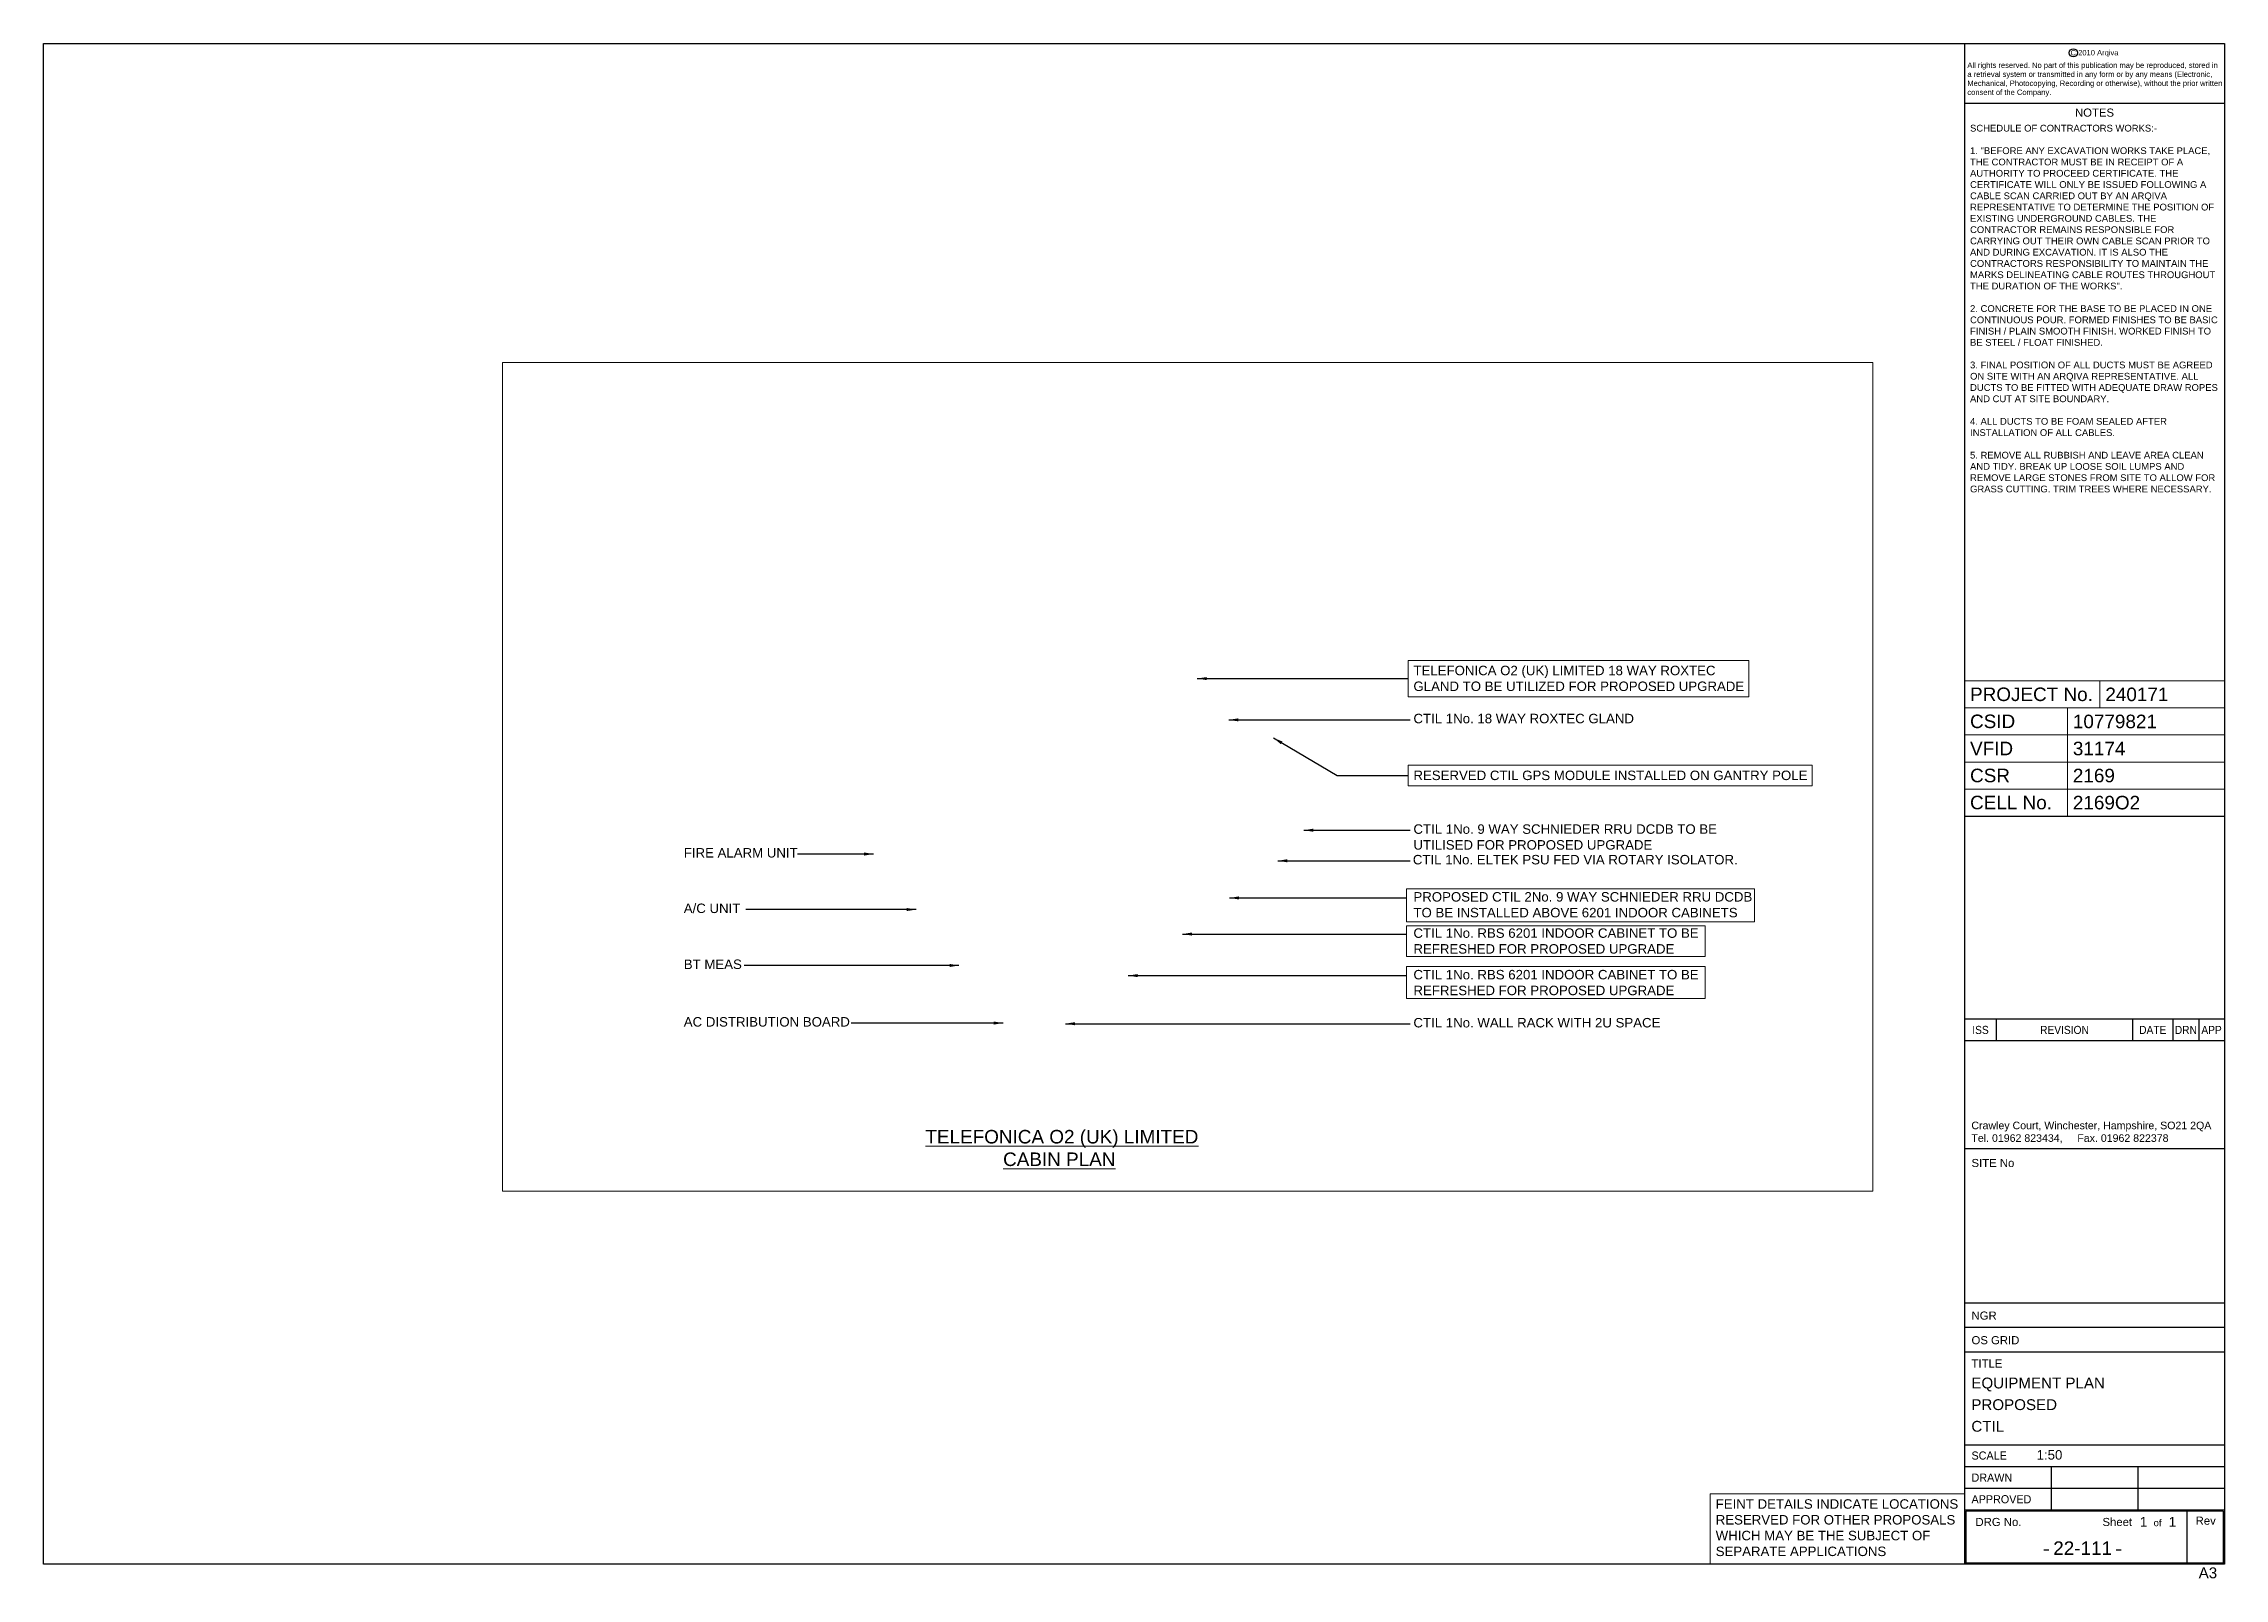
# Paper-space layout '22-111 CTIL CABIN PLAN' of a CAD drawing. Header units: millimetres. Extents: x 0 to 403, y -3 to 281.
import ezdxf
from ezdxf.enums import TextEntityAlignment as Align

# ---------------------------------------------------------------- set-up
doc = ezdxf.new("R2010")
doc.units = ezdxf.units.MM
doc.header["$LTSCALE"] = 30
doc.layers.add('ACAD ENTITIES HIDDEN', color=7, linetype='Continuous')
doc.layers.add('BORDER', color=7, linetype='Continuous', lineweight=25)
doc.layers.add('TEXT AND DIMENSIONS', color=7, linetype='Continuous', lineweight=13)
doc.layers.add('VIEWPORTS', color=7, linetype='Continuous', plot=False)
doc.styles.add('textstyle3', font='arial.ttf')
doc.styles.add('textstyle4', font='arial.ttf', dxfattribs={"width": 0.9})
doc.styles.add('textstyle5', font='arial.ttf', dxfattribs={"width": 0.95})
doc.dimstyles.new('QCADDimStyle', dxfattribs={"dimtxt": 1.75, "dimasz": 1.75, "dimexe": 1.75, "dimexo": 1.75, "dimgap": 0.75, "dimtad": 1, "dimtoh": 1, "dimzin": 12, "dimdsep": 46, "dimtxsty": 'Standard', "dimcen": 0.09, "dimclrt": 256, "dimazin": 3, "dimtfac": 1, "dimtdec": 4, "dimtofl": 0, "dimtmove": 2, "dimatfit": 3, "dimfxl": 1, "dimtolj": 1, "dimtzin": 0, "dimarcsym": 0})

# ---------------------------------------------------------------- blocks, each defined once
blk = doc.blocks.new('A3MAS')
at = {"layer": 'BORDER'}
for p, q in [((0, 281), (403, 281)), ((0, 0), (0, 281)), ((355, 281), (355, 0)), ((403, 281), (403, 0)), ((355, 270), (403, 270)), ((355, 138.24), (403, 138.24)), ((403, 100.74), (355, 100.74)), ((403, 96.74), (355, 96.74)), ((360.85, 100.74), (360.85, 96.74)), ((386.04, 100.74), (386.04, 96.74)), ((393.5, 100.74), (393.5, 96.74)), ((398.25, 100.74), (398.25, 96.74)), ((403, 76.74), (355, 76.74)), ((403, 48.21), (355, 48.21)), ((403, 43.71), (355, 43.71)), ((403, 39.21), (355, 39.21)), ((403, 22), (355, 22)), ((403, 18), (355, 18)), ((371, 18), (371, 10)), ((387, 18), (387, 10)), ((403, 14), (355, 14)), ((403, 10), (355, 10)), ((355.2, 9.8), (355.2, 0.2)), ((402.8, 9.8), (355.2, 9.8)), ((396.05, 9.8), (396.05, 0.2)), ((402.8, 9.8), (402.8, 0.2)), ((403, 0), (0, 0)), ((402.8, 0.2), (355.2, 0.2))]:
    blk.add_line(p, q, dxfattribs=at)
at = {"layer": 'BORDER', "const_width": 0.25}
for points in [[(369.61, 2.64), (370.61, 2.64)], [(382.95, 2.64), (383.95, 2.64)]]:
    blk.add_lwpolyline(points, dxfattribs=at)
at = {"layer": 'BORDER'}
blk.add_circle((375.08, 279.3), 0.764, dxfattribs=at)
at = {"layer": 'BORDER', "style": 'textstyle3'}
blk.add_text('NOTES', height=1.5, dxfattribs=at).set_placement((379, 267.5), align=Align.CENTER)
at = {"layer": 'BORDER'}
for s, style, width, p in [('ISS', 'textstyle4', 0.9, (357.93, 98.73)), ('REVISION', 'textstyle4', 0.9, (373.45, 98.73)), ('DATE', 'textstyle4', 0.9, (389.77, 98.73)), ('DRN', 'textstyle4', 0.9, (395.88, 98.73)), ('APP', 'textstyle4', 0.9, (400.63, 98.73)), ('DRAWN', 'textstyle5', 0.95, (360.03, 16)), ('APPROVED', 'textstyle5', 0.95, (361.8, 12))]:
    blk.add_text(s, height=1.5, dxfattribs=dict(at, style=style, width=width)).set_placement(p, align=Align.MIDDLE_CENTER)
at = {"layer": 'BORDER', "style": 'textstyle3'}
for s, p in [('SITE No', (356.27, 73.39)), ('NGR', (356.27, 45.19)), ('OS GRID', (356.27, 40.64)), ('TITLE', (356.27, 36.33)), ('DRG No.', (357, 7.05))]:
    blk.add_text(s, height=1.5, dxfattribs=at).set_placement(p)
at = {"layer": 'BORDER', "style": 'textstyle5', "width": 0.95}
blk.add_text('SCALE', height=1.5, dxfattribs=at).set_placement((356.27, 19.33))
at = {"layer": 'BORDER', "style": 'textstyle3'}
for s, height, p in [('Sheet', 1.5, (383.21, 7.83)), ('of', 1.25, (390.65, 7.67)), ('Rev', 1.5, (399.55, 8.03))]:
    blk.add_text(s, height=height, dxfattribs=at).set_placement(p, align=Align.MIDDLE)
for s, insert, char_height, attachment_point in [('C 2010 Arqiva', (379, 279.82), 1, 2), ('A3', (399.96, -1.61), 2, 5)]:
    blk.add_mtext(s, dxfattribs=dict(at, insert=insert, char_height=char_height, attachment_point=attachment_point))
at = {"layer": 'BORDER', "attachment_point": 1, "style": 'textstyle3'}
for s, insert, char_height, width in [('All rights reserved. No part of this publication may be reproduced, stored in a retrieval system or transmitted in any form or by any means (Electronic, Mechanical, Photocopying, Recording or otherwise), without the prior written consent of the Company.', (355.5, 277.51), 1, 47), ('Crawley Court, Winchester, Hampshire, SO21 2QA\\PTel. 01962 823434,     Fax. 01962 822378', (356.25, 81.78), 1.4, 45.75)]:
    blk.add_mtext(s, dxfattribs=dict(at, insert=insert, char_height=char_height, width=width))
at = {"layer": 'BORDER', "style": 'textstyle3'}
for tag, p, height in [('TITLE1', (356.24, 32.48), 2), ('TITLE2', (356.24, 28.48), 2), ('TITLE3', (356.24, 24.48), 2), ('SCALE', (368.3, 19.33), 1.75)]:
    blk.add_attdef(tag, p, '', height=height, dxfattribs=at)
for tag, height, p in [('SHTNO', 1.8, (388.07, 7.83)), ('SHTOF', 1.8, (393.4, 7.83)), ('USERIDCATEGORY', 2.5, (376.81, 2.98))]:
    blk.add_attdef(tag, text='', height=height, dxfattribs=at).set_placement(p, align=Align.MIDDLE)

psp = doc.layouts.new('22-111 CTIL CABIN PLAN')

# ---------------------------------------------------------------- linework, layer by layer
at = {"layer": 'TEXT AND DIMENSIONS'}
for p, q in [((355, 163.24), (403, 163.24)), ((380, 158.24), (380, 163.24)), ((355, 158.24), (403, 158.24)), ((374, 143.24), (374, 158.24)), ((355, 153.24), (403, 153.24)), ((355, 148.24), (403, 148.24)), ((355, 143.24), (403, 143.24)), ((374, 138.24), (374, 143.24)), ((355, 13), (308, 13)), ((308, 13), (308, 0))]:
    psp.add_line(p, q, dxfattribs=at)
for points in [[(252.15, 167.03), (315.15, 167.03), (315.15, 160.28), (252.15, 160.28)], [(252.14, 147.65), (326.84, 147.65), (326.84, 143.84), (252.14, 143.84)], [(251.85, 124.8), (316.17, 124.8), (316.17, 118.72), (251.85, 118.72)], [(251.85, 117.98), (307.04, 117.98), (307.04, 112.29), (251.85, 112.29)], [(251.85, 110.43), (307.04, 110.43), (307.04, 104.56), (251.85, 104.56)]]:
    psp.add_lwpolyline(points, close=True, dxfattribs=at)

# ---------------------------------------------------------------- block references
at = {"layer": 'BORDER'}
psp.add_blockref('A3MAS', (0, 0), dxfattribs=at).add_auto_attribs({'USERIDCATEGORY': '22-111', 'SCALE': '1:50', 'SHTNO': '1', 'SHTOF': '1', 'TITLE1': 'EQUIPMENT PLAN', 'TITLE2': 'PROPOSED', 'TITLE3': 'CTIL'})

# ---------------------------------------------------------------- texts
at = {"layer": 'ACAD ENTITIES HIDDEN', "insert": (356, 266), "char_height": 1.25, "width": 46, "attachment_point": 1, "style": 'textstyle3'}
psp.add_mtext('SCHEDULE OF CONTRACTORS WORKS:-\\P\\P1. "BEFORE ANY EXCAVATION WORKS TAKE PLACE, THE CONTRACTOR MUST BE IN RECEIPT OF A AUTHORITY TO PROCEED CERTIFICATE. THE CERTIFICATE WILL ONLY BE ISSUED FOLLOWING A CABLE SCAN CARRIED OUT BY AN ARQIVA REPRESENTATIVE TO DETERMINE THE POSITION OF EXISTING UNDERGROUND CABLES. THE CONTRACTOR REMAINS RESPONSIBLE FOR CARRYING OUT THEIR OWN CABLE SCAN PRIOR TO AND DURING EXCAVATION. IT IS ALSO THE CONTRACTORS RESPONSIBILITY TO MAINTAIN THE MARKS DELINEATING CABLE ROUTES THROUGHOUT THE DURATION OF THE WORKS".\\P\\P2. CONCRETE FOR THE BASE TO BE PLACED IN ONE CONTINUOUS POUR. FORMED FINISHES TO BE BASIC FINISH / PLAIN SMOOTH FINISH. WORKED FINISH TO BE STEEL / FLOAT FINISHED.\\P\\P3. FINAL POSITION OF ALL DUCTS MUST BE AGREED ON SITE WITH AN ARQIVA REPRESENTATIVE. ALL DUCTS TO BE FITTED WITH ADEQUATE DRAW ROPES AND CUT AT SITE BOUNDARY.\\P\\P4. ALL DUCTS TO BE FOAM SEALED AFTER INSTALLATION OF ALL CABLES.\\P\\P5. REMOVE ALL RUBBISH AND LEAVE AREA CLEAN AND TIDY. BREAK UP LOOSE SOIL LUMPS AND REMOVE LARGE STONES FROM SITE TO ALLOW FOR GRASS CUTTING. TRIM TREES WHERE NECESSARY.', dxfattribs=at)
at = {"layer": 'TEXT AND DIMENSIONS', "style": 'textstyle3'}
for s, insert, char_height, width, attachment_point in [('TELEFONICA O2 (UK) LIMITED 18 WAY ROXTEC GLAND TO BE UTILIZED FOR PROPOSED UPGRADE', (253.14, 166.03), 1.75, 61.0144, 1), ('CTIL 1No. 18 WAY ROXTEC GLAND ', (253.14, 157.15), 1.75, 44.9934, 1), ('RESERVED CTIL GPS MODULE INSTALLED ON GANTRY POLE', (253.14, 146.65), 1.75, 72.7022, 1), ('CTIL 1No. 9 WAY SCHNIEDER RRU DCDB TO BE UTILISED FOR PROPOSED UPGRADE', (253.14, 136.72), 1.75, 55.9889, 1), ('FIRE ALARM UNIT   ', (118.3, 132.34), 1.75, 21.0223, 1), (' CTIL 1No. ELTEK PSU FED VIA ROTARY ISOLATOR. ', (252.35, 131.07), 1.75, 60.5125, 1), ('A/C UNIT   ', (118.3, 122.08), 1.75, 45.255, 1), ('PROPOSED CTIL 2No. 9 WAY SCHNIEDER RRU DCDB TO BE INSTALLED ABOVE 6201 INDOOR CABINETS', (253.14, 124.2), 1.75, 62.5114, 1), ('CTIL 1No. RBS 6201 INDOOR CABINET TO BE REFRESHED FOR PROPOSED UPGRADE', (253.14, 117.5), 1.75, 52.5987, 1), ('BT MEAS  ', (118.3, 111.74), 1.75, 45.255, 1), ('CTIL 1No. RBS 6201 INDOOR CABINET TO BE REFRESHED FOR PROPOSED UPGRADE', (253.14, 109.82), 1.75, 52.5987, 1), ('AC DISTRIBUTION BOARD', (118.3, 101.1), 1.75, 30.5852, 1), ('CTIL 1No. WALL RACK WITH 2U SPACE', (253.14, 100.94), 1.75, 45.5318, 1), ('{\\L TELEFONICA O2 (UK) LIMITED\\PCABIN PLAN}', (187.69, 80.25), 2.5, 64.8161, 2), ('FEINT DETAILS INDICATE LOCATIONS RESERVED FOR OTHER PROPOSALS WHICH MAY BE THE SUBJECT OF SEPARATE APPLICATIONS', (309, 12), 1.75, 48.6012, 1)]:
    psp.add_mtext(s, dxfattribs=dict(at, insert=insert, char_height=char_height, width=width, attachment_point=attachment_point))
at = {"layer": 'TEXT AND DIMENSIONS', "char_height": 2.5, "attachment_point": 4, "style": 'textstyle3'}
for s, insert in [('PROJECT No.', (356, 160.74)), ('CSID', (356, 155.74)), ('VFID', (356, 150.74)), ('CSR', (356, 145.74)), ('CELL No.', (356, 140.74))]:
    psp.add_mtext(s, dxfattribs=dict(at, insert=insert))
at = {"layer": 'TEXT AND DIMENSIONS', "style": 'textstyle3'}
for tag, p in [('240171', (381, 159.49)), ('10779821', (375, 154.49)), ('31174', (375, 149.49)), ('2169', (375, 144.49)), ('2169O2', (375, 139.49))]:
    psp.add_attdef(tag, p, '', height=2.5, dxfattribs=at)

# ---------------------------------------------------------------- leaders
at = {"layer": 'TEXT AND DIMENSIONS'}
for points in [[(213.2, 163.66), (252.15, 163.66)], [(219.04, 156.03), (252.53, 156.03)], [(227.27, 152.68), (239.04, 145.75), (252.14, 145.75)], [(232.9, 135.64), (252.53, 135.64)], [(153.38, 131.24), (139.29, 131.24)], [(228.1, 129.99), (252.53, 129.99)], [(161.23, 120.98), (129.77, 120.98)], [(219.17, 123.12), (251.85, 123.12)], [(210.47, 116.45), (251.84, 116.45)], [(169.16, 110.64), (129.43, 110.64)], [(200.45, 108.77), (251.85, 108.77)], [(177.33, 100), (149.25, 100)], [(188.84, 99.88), (252.53, 99.88)]]:
    psp.add_leader(points, dimstyle='QCADDimStyle', dxfattribs=at)

# ---------------------------------------------------------------- viewports
at = {"layer": 'VIEWPORTS'}
for center, size, view_center_point, view_height, status in [((211.42, 145.52), (253.23, 153.1172), (236724, 255484.48), 7655.8567, 4), ((379, 38.37), (48, 76.739), (24, -50.12), 76.739, 3)]:
    psp.add_viewport(center=center, size=size, view_center_point=view_center_point, view_height=view_height, status=status, dxfattribs=at)
psp.add_viewport(center=(379, 117.49), size=(48, 41.5), view_center_point=(24, 16.7), view_height=41.5, dxfattribs=at)

doc.saveas('drawing.dxf')
